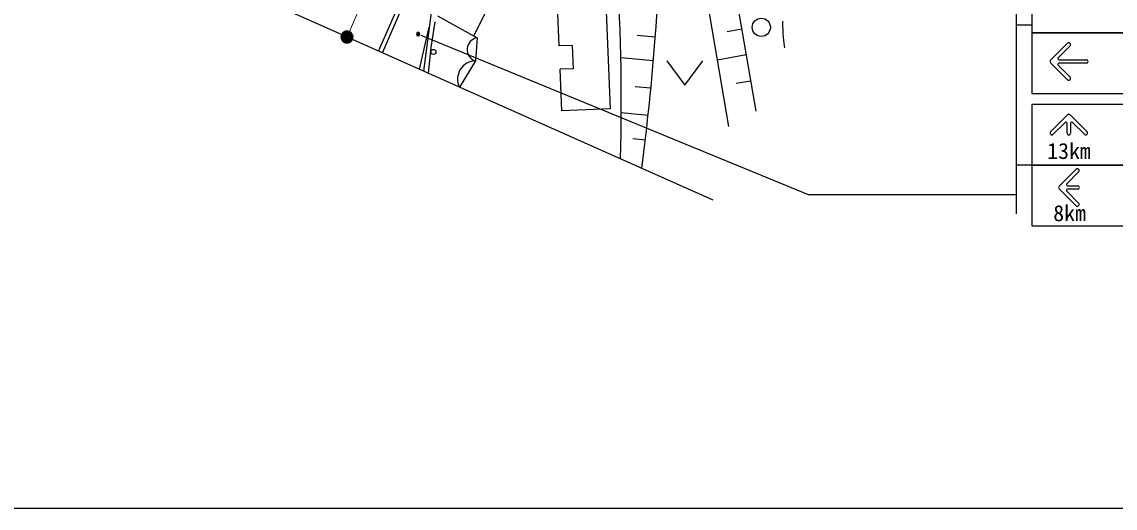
# Model space of a CAD drawing. Units: millimetres, scale not verified. Extents: x 40000 to 680000, y 20000 to 380000.
# Drawn here: x 273984 to 364305, y 205000 to 245122 of the extents above; entities that cross this region are included whole.
import ezdxf
from ezdxf.enums import TextEntityAlignment as Align

# ---------------------------------------------------------------- set-up
doc = ezdxf.new("R2010")
doc.units = ezdxf.units.MM
doc.header["$LTSCALE"] = 1000
doc.header["$PDMODE"] = 32
doc.header["$PDSIZE"] = 500
doc.linetypes.add('CHAIN', pattern=[18.5, 12, -1.5, 3.5, -1.5])
for name, color, linetype, lineweight in [('M-BGD', 7, 'Continuous', 25), ('M-BMK', 2, 'CHAIN', 13), ('M-BMK-SRVR', 3, 'Continuous', 25), ('M-STR-STRC', 7, 'Continuous', 25), ('M-TTL-BAND', 7, 'Continuous', 25)]:
    doc.layers.add(name, color=color, linetype=linetype, lineweight=lineweight)
doc.layers.add('M-OTRS', color=6, linetype='Continuous')
doc.styles.add('ＭＳ ゴシック', font='')
doc.styles.get('ＭＳ ゴシック').set_extended_font_data('MS Gothic')

msp = doc.modelspace()

# ---------------------------------------------------------------- hatches: boundary and pattern name
at = {"layer": 'M-BGD'}
msp.add_hatch(color=256, dxfattribs=at).paths.add_polyline_path([(306874, 244112, 0.41421), (306724, 244262, 0.41421), (306574, 244112, 1)])
at = {"layer": 'M-BMK-SRVR'}
msp.add_hatch(color=256, dxfattribs=at).paths.add_polyline_path([(301345, 243872, 1), (300345, 243872, 0.41421), (300845, 243372, 0.41421)])

# ---------------------------------------------------------------- linework, layer by layer
at = {"layer": 'M-BGD'}
for p, q in [((329972, 264553), (334633, 237761)), ((303445, 242712), (309474, 256447)), ((303765, 242572), (309796, 256308)), ((307789, 245896), (307152, 241064)), ((308319, 245615), (311598, 243813)), ((306822, 241211), (307631, 244695)), ((326313, 243862), (324824, 244009)), ((333457, 244524), (332259, 244310)), ((319446, 243186), (318369, 243142)), ((319446, 243186), (319525, 241253)), ((326156, 241899), (323471, 242163)), ((333828, 242391), (331448, 241966)), ((319525, 241253), (318448, 241209)), ((325951, 239645), (324663, 239772)), ((334202, 240242), (333002, 240028)), ((325719, 237394), (323508, 237612)), ((325487, 235363), (324454, 235465))]:
    msp.add_line(p, q, dxfattribs=at)
for points in [[(311314, 243969), (320119, 261521), (322667, 265233)], [(327002, 262601), (329013, 256196), (332370, 236501)], [(318369, 243142), (318231, 246499), (322232, 246663), (322588, 237958), (318588, 237794), (318448, 241209)], [(336823, 245174), (336830, 244810), (336841, 244469), (336854, 244152), (336872, 243862), (336894, 243599), (336921, 243365), (336954, 243160), (336992, 242986)], [(311598, 243813), (311462, 241908), (310136, 239735)], [(327256, 241905), (328756, 239905), (330256, 241905)]]:
    msp.add_lwpolyline(points, dxfattribs=at)
msp.add_lwpolyline([(306874, 244112, 0.41421), (306724, 244262, 0.41421), (306574, 244112, 1)], format="xyb", close=True, dxfattribs=at)
for centre, radius in [((335070, 244672), 750), ((307980, 242643), 210)]:
    msp.add_circle(centre, radius, dxfattribs=at)
for centre, radius, start, end in [((187526, 255604), 139283, 355.13985, 1.16951), ((152272, 238506), 171238, 358.42838, 4.11769), ((358854, 236563), 51475, 170.42892, 175.18698), ((311760, 242844), 982, 99.46745, 252.35679), ((136259, 258033), 190581, 352.46185, 355.71786), ((311488, 240401), 1507, 90.9781, 206.22552)]:
    msp.add_arc(centre, radius, start, end, dxfattribs=at)
at = {"layer": 'M-BMK'}
msp.add_line((301044, 244330), (305870, 255429), dxfattribs=at)
at = {"layer": 'M-BMK-SRVR'}
for p, q in [((300388, 244075), (274029, 255811)), ((331085, 230409), (301302, 243668))]:
    msp.add_line(p, q, dxfattribs=at)
msp.add_lwpolyline([(301345, 243872, 1), (300345, 243872, 0.41421), (300845, 243372, 0.41421)], format="xyb", close=True, dxfattribs=at)
at = {"layer": 'M-OTRS'}
msp.add_point((300845, 243872), dxfattribs=at)
at = {"layer": 'M-STR-STRC'}
for p, q in [((356137, 245989), (356137, 229286)), ((357437, 244840), (356137, 244840)), ((358969, 241960), (360367, 243358)), ((360579, 243146), (359600, 242166)), ((360572, 243358), (360579, 243351)), ((360367, 240351), (358969, 241748)), ((359600, 241542), (360579, 240563)), ((359667, 242004), (361931, 242004)), ((361931, 241704), (359667, 241704)), ((362076, 241859), (362076, 241849)), ((360579, 240358), (360572, 240351)), ((358976, 236058), (360374, 237455)), ((360167, 236825), (359188, 235846)), ((360330, 235929), (360330, 236758)), ((360586, 237455), (361983, 236058)), ((360630, 236758), (360630, 235929)), ((361771, 235846), (360792, 236825)), ((358983, 235846), (358976, 235853)), ((360475, 235784), (360485, 235784)), ((361983, 235853), (361976, 235846)), ((357437, 233297), (356137, 233297)), ((359681, 231562), (361078, 232959)), ((361290, 232747), (360311, 231768)), ((361283, 232959), (361290, 232952)), ((361078, 229952), (359681, 231350)), ((360378, 231606), (361207, 231606)), ((361207, 231306), (360378, 231306)), ((360311, 231144), (361290, 230165)), ((361290, 229959), (361283, 229952))]:
    msp.add_line(p, q, dxfattribs=at)
for points in [[(380437, 244219), (380437, 249219), (357437, 249219), (357437, 244219)], [(380437, 239219), (380437, 244219), (357437, 244219), (357437, 239219)], [(357437, 238297), (357437, 233297), (383437, 233297), (383437, 238297)], [(357437, 233297), (357437, 228297), (383437, 228297), (383437, 233297)]]:
    msp.add_lwpolyline(points, close=True, dxfattribs=at)
msp.add_lwpolyline([(306945, 244020), (338945, 230892), (356137, 230892)], dxfattribs=at)
for centre, radius, start, end in [((360469, 243255), 145, 45, 135), ((360477, 243248), 145, 315, 45), ((359667, 242099), 95, 135, 270), ((359076, 241854), 150, 135, 225), ((359667, 241609), 95, 90, 225), ((361931, 241859), 145, 360, 90), ((361931, 241849), 145, 270, 360), ((360469, 240453), 145, 225, 315), ((360477, 240460), 145, 315, 45), ((360235, 236758), 95, 0, 135), ((360480, 237349), 150, 45, 135), ((360725, 236758), 95, 45, 180), ((359079, 235955), 145, 135, 225), ((359086, 235948), 145, 225, 315), ((360475, 235929), 145, 180, 270), ((360485, 235929), 145, 270, 0), ((361874, 235948), 145, 225, 315), ((361881, 235955), 145, 315, 45), ((361181, 232857), 145, 45, 135), ((361188, 232850), 145, 315, 45), ((359787, 231456), 150, 135, 225), ((360378, 231701), 95, 135, 270), ((360378, 231211), 95, 90, 225), ((361207, 231461), 145, 0, 90), ((361207, 231451), 145, 270, 0), ((361181, 230055), 145, 225, 315), ((361188, 230062), 145, 315, 45)]:
    msp.add_arc(centre, radius, start, end, dxfattribs=at)
at = {"layer": 'M-TTL-BAND'}
msp.add_line((40000, 205000), (579000, 205000), dxfattribs=at)

# ---------------------------------------------------------------- texts
at = {"layer": 'M-STR-STRC', "style": 'ＭＳ ゴシック'}
for s, p in [('13km', (360495, 233413)), ('8km', (360540, 228284))]:
    msp.add_text(s, height=1320, dxfattribs=at).set_placement(p, align=Align.BOTTOM_CENTER)

doc.saveas('drawing.dxf')
